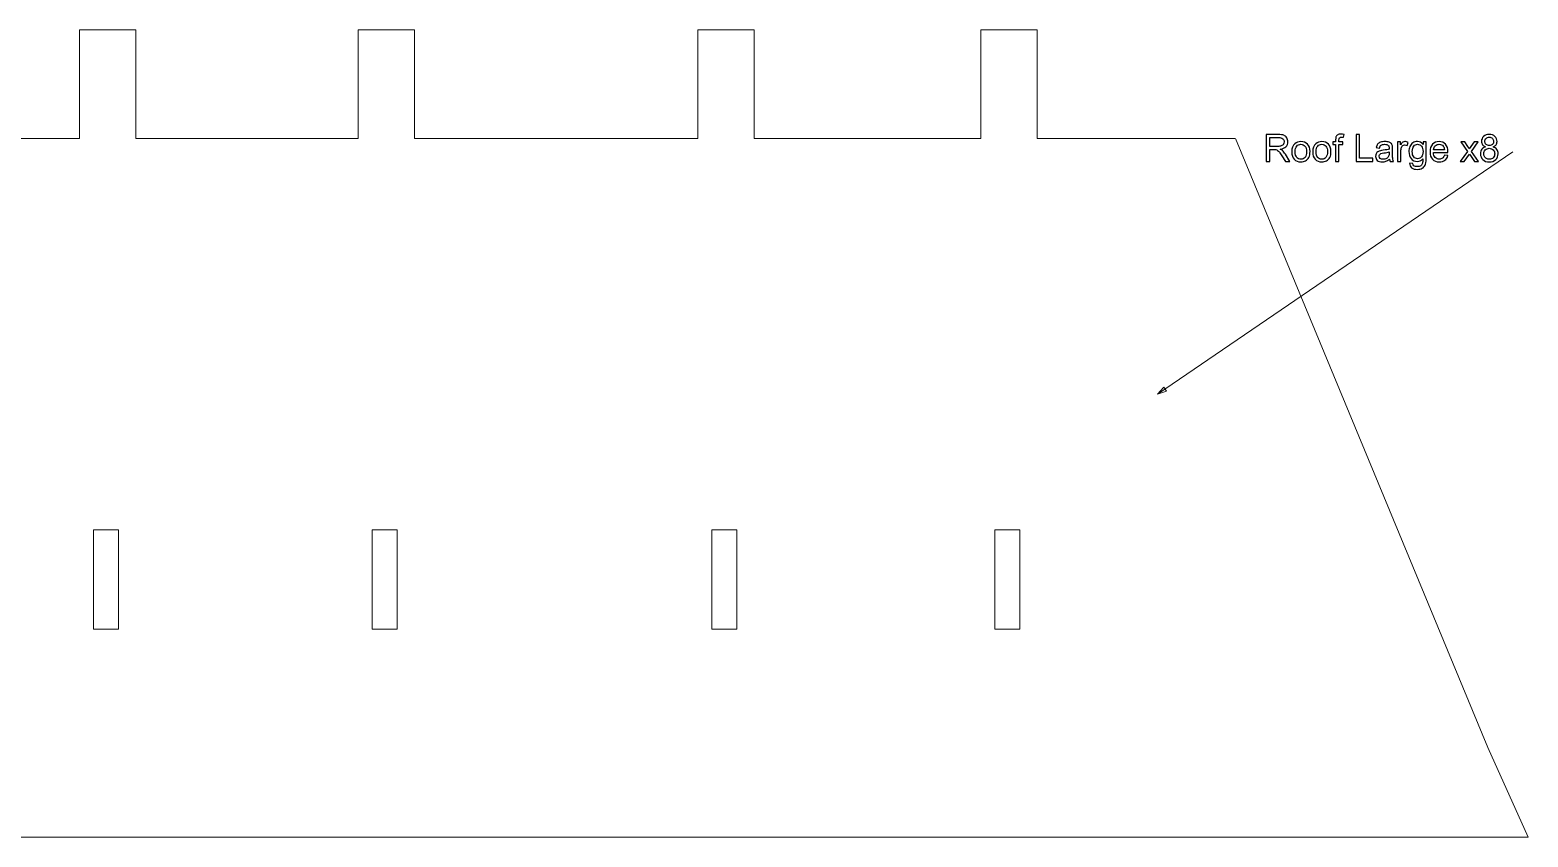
# Model space of a CAD drawing. Header units: inches. Extents: x -60.4 to -14.9, y -20.3 to 14.1.
# Drawn here: x -38.04 to -31.4, y -15.19 to -11.62 of the extents above; entities that cross this region are included whole.
import ezdxf

# ---------------------------------------------------------------- set-up
doc = ezdxf.new("R2010")
doc.units = ezdxf.units.IN
doc.header["$MEASUREMENT"] = 0
doc.layers.add('Master Desktop', color=7, linetype='Continuous', plot=False)

msp = doc.modelspace()

# ---------------------------------------------------------------- linework, layer by layer
at = {"layer": 'Master Desktop', "lineweight": 9}
for points, knots in [([(-37.8171, -12.0971), (-37.8171, -12.0971), (-37.8171, -11.6163), (-37.8171, -11.6163), (-37.8171, -11.6163), (-37.8171, -11.6163), (-37.5671, -11.6163), (-37.5671, -11.6163), (-37.5671, -11.6163), (-37.5671, -11.6163), (-37.5671, -12.0971), (-37.5671, -12.0971)], [0, 0, 0, 0, 0.25, 0.25, 0.25, 0.25, 0.5, 0.5, 0.5, 0.5, 1, 1, 1, 1]), ([(-36.5837, -12.0971), (-36.5837, -12.0971), (-36.5837, -11.6163), (-36.5837, -11.6163), (-36.5837, -11.6163), (-36.5837, -11.6163), (-36.3337, -11.6163), (-36.3337, -11.6163), (-36.3337, -11.6163), (-36.3337, -11.6163), (-36.3337, -12.0971), (-36.3337, -12.0971)], [0, 0, 0, 0, 0.25, 0.25, 0.25, 0.25, 0.5, 0.5, 0.5, 0.5, 1, 1, 1, 1]), ([(-35.0796, -12.0971), (-35.0796, -12.0971), (-35.0796, -11.6163), (-35.0796, -11.6163), (-35.0796, -11.6163), (-35.0796, -11.6163), (-34.8296, -11.6163), (-34.8296, -11.6163), (-34.8296, -11.6163), (-34.8296, -11.6163), (-34.8296, -12.0971), (-34.8296, -12.0971)], [0, 0, 0, 0, 0.25, 0.25, 0.25, 0.25, 0.5, 0.5, 0.5, 0.5, 1, 1, 1, 1]), ([(-33.8264, -12.097), (-33.8264, -12.097), (-33.8264, -11.6163), (-33.8264, -11.6163), (-33.8264, -11.6163), (-33.8264, -11.6163), (-33.5764, -11.6163), (-33.5764, -11.6163), (-33.5764, -11.6163), (-33.5764, -11.6163), (-33.5764, -12.097), (-33.5764, -12.097)], [0, 0, 0, 0, 0.25, 0.25, 0.25, 0.25, 0.5, 0.5, 0.5, 0.5, 1, 1, 1, 1]), ([(-37.8171, -12.0971), (-37.8171, -12.0971), (-38.7051, -12.0971), (-38.7051, -12.0971), (-38.7051, -12.0971), (-38.7051, -12.0971), (-39.8214, -14.7926), (-39.8214, -14.7926)], [0, 0, 0, 0, 0.333333, 0.333333, 0.333333, 0.333333, 1, 1, 1, 1]), ([(-39.9933, -15.1884), (-39.9933, -15.1884), (-31.4036, -15.1884), (-31.4036, -15.1884), (-31.4036, -15.1884), (-31.4036, -15.1884), (-31.582, -14.7926), (-31.582, -14.7926)], [0, 0, 0, 0, 0.333333, 0.333333, 0.333333, 0.333333, 1, 1, 1, 1])]:
    msp.add_open_spline(points, degree=3, knots=knots, dxfattribs=at)
for points in [[(-37.8171, -12.0971), (-37.8171, -12.0971), (-37.8171, -11.8871), (-37.8171, -11.8871)], [(-36.5837, -12.0972), (-36.5837, -12.0972), (-37.5671, -12.0971), (-37.5671, -12.0971)], [(-35.0796, -12.0972), (-35.0796, -12.0972), (-36.3337, -12.0972), (-36.3337, -12.0972)], [(-35.7016, -12.0972), (-35.7016, -12.0972), (-35.0796, -12.0971), (-35.0796, -12.0971)], [(-34.8296, -12.0971), (-34.8296, -12.0971), (-33.8264, -12.097), (-33.8264, -12.097)], [(-33.5764, -12.097), (-33.5764, -12.097), (-32.7016, -12.0969), (-32.7016, -12.0969)], [(-32.6982, -12.0972), (-32.6982, -12.0972), (-31.582, -14.7926), (-31.582, -14.7926)], [(-32.6982, -12.0972), (-32.6982, -12.0972), (-31.5821, -14.7926), (-31.5821, -14.7926)]]:
    msp.add_open_spline(points, degree=3, dxfattribs=at)
at = {"layer": 'Master Desktop', "color": 155}
for points, knots in [([(-32.5625, -12.1984), (-32.5625, -12.1984), (-32.5625, -12.0791), (-32.5625, -12.0791), (-32.5625, -12.0791), (-32.5625, -12.0791), (-32.5096, -12.0791), (-32.5096, -12.0791), (-32.5096, -12.0791), (-32.4989, -12.0791), (-32.4909, -12.0802), (-32.4853, -12.0823), (-32.4853, -12.0823), (-32.4798, -12.0844), (-32.4754, -12.0882), (-32.4721, -12.0936), (-32.4721, -12.0936), (-32.4688, -12.0991), (-32.4671, -12.1051), (-32.4671, -12.1116), (-32.4671, -12.1116), (-32.4671, -12.1201), (-32.4699, -12.1272), (-32.4754, -12.133), (-32.4754, -12.133), (-32.4808, -12.1388), (-32.4893, -12.1425), (-32.5007, -12.1441), (-32.5007, -12.1441), (-32.4965, -12.1461), (-32.4934, -12.1481), (-32.4912, -12.15), (-32.4912, -12.15), (-32.4866, -12.1543), (-32.4822, -12.1596), (-32.4781, -12.1659), (-32.4781, -12.1659), (-32.4781, -12.1659), (-32.4575, -12.1984), (-32.4575, -12.1984), (-32.4575, -12.1984), (-32.4575, -12.1984), (-32.4772, -12.1984), (-32.4772, -12.1984), (-32.4772, -12.1984), (-32.4772, -12.1984), (-32.493, -12.1736), (-32.493, -12.1736), (-32.493, -12.1736), (-32.4976, -12.1664), (-32.5014, -12.1609), (-32.5044, -12.1571), (-32.5044, -12.1571), (-32.5074, -12.1533), (-32.51, -12.1507), (-32.5124, -12.1491), (-32.5124, -12.1491), (-32.5147, -12.1476), (-32.5171, -12.1466), (-32.5196, -12.146), (-32.5196, -12.146), (-32.5214, -12.1456), (-32.5243, -12.1454), (-32.5284, -12.1454), (-32.5284, -12.1454), (-32.5284, -12.1454), (-32.5466, -12.1454), (-32.5466, -12.1454), (-32.5466, -12.1454), (-32.5466, -12.1454), (-32.5466, -12.1984), (-32.5466, -12.1984), (-32.5466, -12.1984), (-32.5466, -12.1984), (-32.5625, -12.1984), (-32.5625, -12.1984)], [0, 0, 0, 0, 0.05, 0.05, 0.05, 0.05, 0.1, 0.1, 0.1, 0.1, 0.15, 0.15, 0.15, 0.15, 0.2, 0.2, 0.2, 0.2, 0.25, 0.25, 0.25, 0.25, 0.3, 0.3, 0.3, 0.3, 0.35, 0.35, 0.35, 0.35, 0.4, 0.4, 0.4, 0.4, 0.45, 0.45, 0.45, 0.45, 0.5, 0.5, 0.5, 0.5, 0.55, 0.55, 0.55, 0.55, 0.6, 0.6, 0.6, 0.6, 0.65, 0.65, 0.65, 0.65, 0.7, 0.7, 0.7, 0.7, 0.75, 0.75, 0.75, 0.75, 0.8, 0.8, 0.8, 0.8, 0.85, 0.85, 0.85, 0.85, 0.9, 0.9, 0.9, 0.9, 1, 1, 1, 1]), ([(-32.5466, -12.1318), (-32.5466, -12.1318), (-32.5127, -12.1318), (-32.5127, -12.1318), (-32.5127, -12.1318), (-32.5055, -12.1318), (-32.4999, -12.131), (-32.4959, -12.1295), (-32.4959, -12.1295), (-32.4918, -12.128), (-32.4887, -12.1256), (-32.4866, -12.1223), (-32.4866, -12.1223), (-32.4845, -12.1191), (-32.4835, -12.1155), (-32.4835, -12.1116), (-32.4835, -12.1116), (-32.4835, -12.106), (-32.4855, -12.1013), (-32.4896, -12.0977), (-32.4896, -12.0977), (-32.4937, -12.0941), (-32.5001, -12.0923), (-32.5089, -12.0923), (-32.5089, -12.0923), (-32.5089, -12.0923), (-32.5466, -12.0923), (-32.5466, -12.0923), (-32.5466, -12.0923), (-32.5466, -12.0923), (-32.5466, -12.1318), (-32.5466, -12.1318)], [0, 0, 0, 0, 0.111111, 0.111111, 0.111111, 0.111111, 0.222222, 0.222222, 0.222222, 0.222222, 0.333333, 0.333333, 0.333333, 0.333333, 0.444444, 0.444444, 0.444444, 0.444444, 0.555556, 0.555556, 0.555556, 0.555556, 0.666667, 0.666667, 0.666667, 0.666667, 0.777778, 0.777778, 0.777778, 0.777778, 1, 1, 1, 1]), ([(-32.4498, -12.1552), (-32.4498, -12.1392), (-32.4453, -12.1274), (-32.4364, -12.1197), (-32.4364, -12.1197), (-32.429, -12.1133), (-32.4199, -12.1101), (-32.4092, -12.1101), (-32.4092, -12.1101), (-32.3974, -12.1101), (-32.3876, -12.114), (-32.3801, -12.1218), (-32.3801, -12.1218), (-32.3725, -12.1295), (-32.3688, -12.1403), (-32.3688, -12.1539), (-32.3688, -12.1539), (-32.3688, -12.1651), (-32.3704, -12.1738), (-32.3738, -12.1801), (-32.3738, -12.1801), (-32.3771, -12.1865), (-32.382, -12.1914), (-32.3884, -12.195), (-32.3884, -12.195), (-32.3947, -12.1985), (-32.4017, -12.2003), (-32.4092, -12.2003), (-32.4092, -12.2003), (-32.4213, -12.2003), (-32.4311, -12.1964), (-32.4386, -12.1886), (-32.4386, -12.1886), (-32.446, -12.1809), (-32.4498, -12.1697), (-32.4498, -12.1552)], [0, 0, 0, 0, 0.1, 0.1, 0.1, 0.1, 0.2, 0.2, 0.2, 0.2, 0.3, 0.3, 0.3, 0.3, 0.4, 0.4, 0.4, 0.4, 0.5, 0.5, 0.5, 0.5, 0.6, 0.6, 0.6, 0.6, 0.7, 0.7, 0.7, 0.7, 0.8, 0.8, 0.8, 0.8, 1, 1, 1, 1]), ([(-32.4348, -12.1552), (-32.4348, -12.1663), (-32.4324, -12.1745), (-32.4275, -12.18), (-32.4275, -12.18), (-32.4227, -12.1855), (-32.4166, -12.1883), (-32.4092, -12.1883), (-32.4092, -12.1883), (-32.4019, -12.1883), (-32.3959, -12.1855), (-32.391, -12.18), (-32.391, -12.18), (-32.3862, -12.1744), (-32.3838, -12.166), (-32.3838, -12.1547), (-32.3838, -12.1547), (-32.3838, -12.1441), (-32.3862, -12.136), (-32.3911, -12.1305), (-32.3911, -12.1305), (-32.3959, -12.125), (-32.402, -12.1223), (-32.4092, -12.1223), (-32.4092, -12.1223), (-32.4166, -12.1223), (-32.4227, -12.125), (-32.4275, -12.1304), (-32.4275, -12.1304), (-32.4324, -12.1359), (-32.4348, -12.1442), (-32.4348, -12.1552)], [0, 0, 0, 0, 0.111111, 0.111111, 0.111111, 0.111111, 0.222222, 0.222222, 0.222222, 0.222222, 0.333333, 0.333333, 0.333333, 0.333333, 0.444444, 0.444444, 0.444444, 0.444444, 0.555556, 0.555556, 0.555556, 0.555556, 0.666667, 0.666667, 0.666667, 0.666667, 0.777778, 0.777778, 0.777778, 0.777778, 1, 1, 1, 1]), ([(-32.3571, -12.1552), (-32.3571, -12.1392), (-32.3526, -12.1274), (-32.3437, -12.1197), (-32.3437, -12.1197), (-32.3363, -12.1133), (-32.3272, -12.1101), (-32.3165, -12.1101), (-32.3165, -12.1101), (-32.3047, -12.1101), (-32.2949, -12.114), (-32.2874, -12.1218), (-32.2874, -12.1218), (-32.2799, -12.1295), (-32.2761, -12.1403), (-32.2761, -12.1539), (-32.2761, -12.1539), (-32.2761, -12.1651), (-32.2777, -12.1738), (-32.2811, -12.1801), (-32.2811, -12.1801), (-32.2844, -12.1865), (-32.2893, -12.1914), (-32.2957, -12.195), (-32.2957, -12.195), (-32.302, -12.1985), (-32.309, -12.2003), (-32.3165, -12.2003), (-32.3165, -12.2003), (-32.3286, -12.2003), (-32.3384, -12.1964), (-32.3459, -12.1886), (-32.3459, -12.1886), (-32.3534, -12.1809), (-32.3571, -12.1697), (-32.3571, -12.1552)], [0, 0, 0, 0, 0.1, 0.1, 0.1, 0.1, 0.2, 0.2, 0.2, 0.2, 0.3, 0.3, 0.3, 0.3, 0.4, 0.4, 0.4, 0.4, 0.5, 0.5, 0.5, 0.5, 0.6, 0.6, 0.6, 0.6, 0.7, 0.7, 0.7, 0.7, 0.8, 0.8, 0.8, 0.8, 1, 1, 1, 1]), ([(-32.3421, -12.1552), (-32.3421, -12.1663), (-32.3397, -12.1745), (-32.3348, -12.18), (-32.3348, -12.18), (-32.33, -12.1855), (-32.3239, -12.1883), (-32.3165, -12.1883), (-32.3165, -12.1883), (-32.3092, -12.1883), (-32.3032, -12.1855), (-32.2983, -12.18), (-32.2983, -12.18), (-32.2935, -12.1744), (-32.2911, -12.166), (-32.2911, -12.1547), (-32.2911, -12.1547), (-32.2911, -12.1441), (-32.2935, -12.136), (-32.2984, -12.1305), (-32.2984, -12.1305), (-32.3032, -12.125), (-32.3093, -12.1223), (-32.3165, -12.1223), (-32.3165, -12.1223), (-32.3239, -12.1223), (-32.33, -12.125), (-32.3348, -12.1304), (-32.3348, -12.1304), (-32.3397, -12.1359), (-32.3421, -12.1442), (-32.3421, -12.1552)], [0, 0, 0, 0, 0.111111, 0.111111, 0.111111, 0.111111, 0.222222, 0.222222, 0.222222, 0.222222, 0.333333, 0.333333, 0.333333, 0.333333, 0.444444, 0.444444, 0.444444, 0.444444, 0.555556, 0.555556, 0.555556, 0.555556, 0.666667, 0.666667, 0.666667, 0.666667, 0.777778, 0.777778, 0.777778, 0.777778, 1, 1, 1, 1]), ([(-32.2554, -12.1984), (-32.2554, -12.1984), (-32.2554, -12.1233), (-32.2554, -12.1233), (-32.2554, -12.1233), (-32.2554, -12.1233), (-32.2684, -12.1233), (-32.2684, -12.1233), (-32.2684, -12.1233), (-32.2684, -12.1233), (-32.2684, -12.1119), (-32.2684, -12.1119), (-32.2684, -12.1119), (-32.2684, -12.1119), (-32.2554, -12.1119), (-32.2554, -12.1119), (-32.2554, -12.1119), (-32.2554, -12.1119), (-32.2554, -12.1028), (-32.2554, -12.1028), (-32.2554, -12.1028), (-32.2554, -12.0969), (-32.2549, -12.0926), (-32.2539, -12.0898), (-32.2539, -12.0898), (-32.2524, -12.0861), (-32.25, -12.083), (-32.2464, -12.0806), (-32.2464, -12.0806), (-32.2429, -12.0783), (-32.2379, -12.0771), (-32.2315, -12.0771), (-32.2315, -12.0771), (-32.2274, -12.0771), (-32.2229, -12.0776), (-32.2179, -12.0786), (-32.2179, -12.0786), (-32.2179, -12.0786), (-32.22, -12.0914), (-32.22, -12.0914), (-32.22, -12.0914), (-32.2231, -12.0909), (-32.226, -12.0906), (-32.2287, -12.0906), (-32.2287, -12.0906), (-32.2331, -12.0906), (-32.2363, -12.0915), (-32.2381, -12.0934), (-32.2381, -12.0934), (-32.24, -12.0953), (-32.2409, -12.0988), (-32.2409, -12.104), (-32.2409, -12.104), (-32.2409, -12.104), (-32.2409, -12.1119), (-32.2409, -12.1119), (-32.2409, -12.1119), (-32.2409, -12.1119), (-32.224, -12.1119), (-32.224, -12.1119), (-32.224, -12.1119), (-32.224, -12.1119), (-32.224, -12.1233), (-32.224, -12.1233), (-32.224, -12.1233), (-32.224, -12.1233), (-32.2407, -12.1233), (-32.2407, -12.1233), (-32.2407, -12.1233), (-32.2407, -12.1233), (-32.2407, -12.1984), (-32.2407, -12.1984), (-32.2407, -12.1984), (-32.2407, -12.1984), (-32.2554, -12.1984), (-32.2554, -12.1984)], [0, 0, 0, 0, 0.05, 0.05, 0.05, 0.05, 0.1, 0.1, 0.1, 0.1, 0.15, 0.15, 0.15, 0.15, 0.2, 0.2, 0.2, 0.2, 0.25, 0.25, 0.25, 0.25, 0.3, 0.3, 0.3, 0.3, 0.35, 0.35, 0.35, 0.35, 0.4, 0.4, 0.4, 0.4, 0.45, 0.45, 0.45, 0.45, 0.5, 0.5, 0.5, 0.5, 0.55, 0.55, 0.55, 0.55, 0.6, 0.6, 0.6, 0.6, 0.65, 0.65, 0.65, 0.65, 0.7, 0.7, 0.7, 0.7, 0.75, 0.75, 0.75, 0.75, 0.8, 0.8, 0.8, 0.8, 0.85, 0.85, 0.85, 0.85, 0.9, 0.9, 0.9, 0.9, 1, 1, 1, 1]), ([(-32.1651, -12.1984), (-32.1651, -12.1984), (-32.1651, -12.0791), (-32.1651, -12.0791), (-32.1651, -12.0791), (-32.1651, -12.0791), (-32.1493, -12.0791), (-32.1493, -12.0791), (-32.1493, -12.0791), (-32.1493, -12.0791), (-32.1493, -12.1844), (-32.1493, -12.1844), (-32.1493, -12.1844), (-32.1493, -12.1844), (-32.0906, -12.1844), (-32.0906, -12.1844), (-32.0906, -12.1844), (-32.0906, -12.1844), (-32.0906, -12.1984), (-32.0906, -12.1984), (-32.0906, -12.1984), (-32.0906, -12.1984), (-32.1651, -12.1984), (-32.1651, -12.1984)], [0, 0, 0, 0, 0.142857, 0.142857, 0.142857, 0.142857, 0.285714, 0.285714, 0.285714, 0.285714, 0.428571, 0.428571, 0.428571, 0.428571, 0.571429, 0.571429, 0.571429, 0.571429, 0.714286, 0.714286, 0.714286, 0.714286, 1, 1, 1, 1]), ([(-32.0171, -12.1876), (-32.0225, -12.1922), (-32.0278, -12.1955), (-32.0328, -12.1974), (-32.0328, -12.1974), (-32.0378, -12.1993), (-32.0432, -12.2003), (-32.049, -12.2003), (-32.049, -12.2003), (-32.0585, -12.2003), (-32.0658, -12.1979), (-32.0709, -12.1933), (-32.0709, -12.1933), (-32.076, -12.1887), (-32.0786, -12.1828), (-32.0786, -12.1756), (-32.0786, -12.1756), (-32.0786, -12.1714), (-32.0776, -12.1675), (-32.0757, -12.164), (-32.0757, -12.164), (-32.0737, -12.1605), (-32.0712, -12.1577), (-32.0681, -12.1556), (-32.0681, -12.1556), (-32.065, -12.1535), (-32.0615, -12.1519), (-32.0575, -12.1508), (-32.0575, -12.1508), (-32.0547, -12.1501), (-32.0503, -12.1493), (-32.0445, -12.1486), (-32.0445, -12.1486), (-32.0327, -12.1472), (-32.0239, -12.1455), (-32.0183, -12.1436), (-32.0183, -12.1436), (-32.0183, -12.1416), (-32.0182, -12.1403), (-32.0182, -12.1398), (-32.0182, -12.1398), (-32.0182, -12.1338), (-32.0196, -12.1296), (-32.0224, -12.1272), (-32.0224, -12.1272), (-32.0262, -12.1239), (-32.0317, -12.1223), (-32.0391, -12.1223), (-32.0391, -12.1223), (-32.046, -12.1223), (-32.0512, -12.1235), (-32.0544, -12.1259), (-32.0544, -12.1259), (-32.0577, -12.1283), (-32.0602, -12.1326), (-32.0617, -12.1388), (-32.0617, -12.1388), (-32.0617, -12.1388), (-32.0761, -12.1368), (-32.0761, -12.1368), (-32.0761, -12.1368), (-32.0748, -12.1306), (-32.0726, -12.1256), (-32.0696, -12.1219), (-32.0696, -12.1219), (-32.0666, -12.1181), (-32.0623, -12.1152), (-32.0566, -12.1131), (-32.0566, -12.1131), (-32.051, -12.1111), (-32.0444, -12.1101), (-32.037, -12.1101), (-32.037, -12.1101), (-32.0296, -12.1101), (-32.0235, -12.1109), (-32.0189, -12.1127), (-32.0189, -12.1127), (-32.0143, -12.1144), (-32.0109, -12.1166), (-32.0087, -12.1193), (-32.0087, -12.1193), (-32.0065, -12.1219), (-32.005, -12.1252), (-32.0041, -12.1293), (-32.0041, -12.1293), (-32.0037, -12.1318), (-32.0034, -12.1363), (-32.0034, -12.1427), (-32.0034, -12.1427), (-32.0034, -12.1427), (-32.0034, -12.1622), (-32.0034, -12.1622), (-32.0034, -12.1622), (-32.0034, -12.1758), (-32.0031, -12.1843), (-32.0025, -12.188), (-32.0025, -12.188), (-32.0019, -12.1916), (-32.0007, -12.1951), (-31.9989, -12.1984), (-31.9989, -12.1984), (-31.9989, -12.1984), (-32.0142, -12.1984), (-32.0142, -12.1984), (-32.0142, -12.1984), (-32.0157, -12.1953), (-32.0167, -12.1917), (-32.0171, -12.1876)], [0, 0, 0, 0, 0.035714, 0.035714, 0.035714, 0.035714, 0.071429, 0.071429, 0.071429, 0.071429, 0.107143, 0.107143, 0.107143, 0.107143, 0.142857, 0.142857, 0.142857, 0.142857, 0.178571, 0.178571, 0.178571, 0.178571, 0.214286, 0.214286, 0.214286, 0.214286, 0.25, 0.25, 0.25, 0.25, 0.285714, 0.285714, 0.285714, 0.285714, 0.321429, 0.321429, 0.321429, 0.321429, 0.357143, 0.357143, 0.357143, 0.357143, 0.392857, 0.392857, 0.392857, 0.392857, 0.428571, 0.428571, 0.428571, 0.428571, 0.464286, 0.464286, 0.464286, 0.464286, 0.5, 0.5, 0.5, 0.5, 0.535714, 0.535714, 0.535714, 0.535714, 0.571429, 0.571429, 0.571429, 0.571429, 0.607143, 0.607143, 0.607143, 0.607143, 0.642857, 0.642857, 0.642857, 0.642857, 0.678571, 0.678571, 0.678571, 0.678571, 0.714286, 0.714286, 0.714286, 0.714286, 0.75, 0.75, 0.75, 0.75, 0.785714, 0.785714, 0.785714, 0.785714, 0.821429, 0.821429, 0.821429, 0.821429, 0.857143, 0.857143, 0.857143, 0.857143, 0.892857, 0.892857, 0.892857, 0.892857, 0.928571, 0.928571, 0.928571, 0.928571, 1, 1, 1, 1]), ([(-31.981, -12.1984), (-31.981, -12.1984), (-31.981, -12.1119), (-31.981, -12.1119), (-31.981, -12.1119), (-31.981, -12.1119), (-31.9679, -12.1119), (-31.9679, -12.1119), (-31.9679, -12.1119), (-31.9679, -12.1119), (-31.9679, -12.1252), (-31.9679, -12.1252), (-31.9679, -12.1252), (-31.9645, -12.119), (-31.9614, -12.115), (-31.9585, -12.113), (-31.9585, -12.113), (-31.9557, -12.1111), (-31.9525, -12.1101), (-31.9491, -12.1101), (-31.9491, -12.1101), (-31.9442, -12.1101), (-31.9392, -12.1116), (-31.934, -12.1147), (-31.934, -12.1147), (-31.934, -12.1147), (-31.9393, -12.1283), (-31.9393, -12.1283), (-31.9393, -12.1283), (-31.9428, -12.1263), (-31.9464, -12.1253), (-31.9499, -12.1253), (-31.9499, -12.1253), (-31.9531, -12.1253), (-31.956, -12.1262), (-31.9585, -12.1281), (-31.9585, -12.1281), (-31.961, -12.1301), (-31.9629, -12.1327), (-31.9639, -12.1361), (-31.9639, -12.1361), (-31.9656, -12.1413), (-31.9664, -12.147), (-31.9664, -12.1532), (-31.9664, -12.1532), (-31.9664, -12.1532), (-31.9664, -12.1984), (-31.9664, -12.1984), (-31.9664, -12.1984), (-31.9664, -12.1984), (-31.981, -12.1984), (-31.981, -12.1984)], [0, 0, 0, 0, 0.071429, 0.071429, 0.071429, 0.071429, 0.142857, 0.142857, 0.142857, 0.142857, 0.214286, 0.214286, 0.214286, 0.214286, 0.285714, 0.285714, 0.285714, 0.285714, 0.357143, 0.357143, 0.357143, 0.357143, 0.428571, 0.428571, 0.428571, 0.428571, 0.5, 0.5, 0.5, 0.5, 0.571429, 0.571429, 0.571429, 0.571429, 0.642857, 0.642857, 0.642857, 0.642857, 0.714286, 0.714286, 0.714286, 0.714286, 0.785714, 0.785714, 0.785714, 0.785714, 0.857143, 0.857143, 0.857143, 0.857143, 1, 1, 1, 1]), ([(-31.9281, -12.2056), (-31.9281, -12.2056), (-31.9139, -12.2076), (-31.9139, -12.2076), (-31.9139, -12.2076), (-31.9133, -12.212), (-31.9117, -12.2152), (-31.9089, -12.2172), (-31.9089, -12.2172), (-31.9053, -12.2199), (-31.9003, -12.2213), (-31.894, -12.2213), (-31.894, -12.2213), (-31.8872, -12.2213), (-31.882, -12.2199), (-31.8783, -12.2172), (-31.8783, -12.2172), (-31.8746, -12.2145), (-31.8721, -12.2107), (-31.8708, -12.2058), (-31.8708, -12.2058), (-31.87, -12.2029), (-31.8697, -12.1966), (-31.8697, -12.1871), (-31.8697, -12.1871), (-31.8762, -12.1946), (-31.8841, -12.1984), (-31.8937, -12.1984), (-31.8937, -12.1984), (-31.9056, -12.1984), (-31.9148, -12.1941), (-31.9213, -12.1856), (-31.9213, -12.1856), (-31.9278, -12.177), (-31.9311, -12.1667), (-31.9311, -12.1548), (-31.9311, -12.1548), (-31.9311, -12.1465), (-31.9296, -12.1389), (-31.9266, -12.1319), (-31.9266, -12.1319), (-31.9236, -12.1249), (-31.9193, -12.1196), (-31.9136, -12.1158), (-31.9136, -12.1158), (-31.908, -12.112), (-31.9013, -12.1101), (-31.8936, -12.1101), (-31.8936, -12.1101), (-31.8834, -12.1101), (-31.875, -12.1143), (-31.8684, -12.1226), (-31.8684, -12.1226), (-31.8684, -12.1226), (-31.8684, -12.1119), (-31.8684, -12.1119), (-31.8684, -12.1119), (-31.8684, -12.1119), (-31.8549, -12.1119), (-31.8549, -12.1119), (-31.8549, -12.1119), (-31.8549, -12.1119), (-31.8549, -12.1866), (-31.8549, -12.1866), (-31.8549, -12.1866), (-31.8549, -12.2001), (-31.8563, -12.2096), (-31.859, -12.2152), (-31.859, -12.2152), (-31.8617, -12.2208), (-31.8661, -12.2253), (-31.872, -12.2285), (-31.872, -12.2285), (-31.878, -12.2318), (-31.8853, -12.2334), (-31.8939, -12.2334), (-31.8939, -12.2334), (-31.9042, -12.2334), (-31.9125, -12.2311), (-31.9189, -12.2265), (-31.9189, -12.2265), (-31.9252, -12.2219), (-31.9283, -12.2149), (-31.9281, -12.2056)], [0, 0, 0, 0, 0.045455, 0.045455, 0.045455, 0.045455, 0.090909, 0.090909, 0.090909, 0.090909, 0.136364, 0.136364, 0.136364, 0.136364, 0.181818, 0.181818, 0.181818, 0.181818, 0.227273, 0.227273, 0.227273, 0.227273, 0.272727, 0.272727, 0.272727, 0.272727, 0.318182, 0.318182, 0.318182, 0.318182, 0.363636, 0.363636, 0.363636, 0.363636, 0.409091, 0.409091, 0.409091, 0.409091, 0.454545, 0.454545, 0.454545, 0.454545, 0.5, 0.5, 0.5, 0.5, 0.545455, 0.545455, 0.545455, 0.545455, 0.590909, 0.590909, 0.590909, 0.590909, 0.636364, 0.636364, 0.636364, 0.636364, 0.681818, 0.681818, 0.681818, 0.681818, 0.727273, 0.727273, 0.727273, 0.727273, 0.772727, 0.772727, 0.772727, 0.772727, 0.818182, 0.818182, 0.818182, 0.818182, 0.863636, 0.863636, 0.863636, 0.863636, 0.909091, 0.909091, 0.909091, 0.909091, 1, 1, 1, 1]), ([(-31.9161, -12.1537), (-31.9161, -12.165), (-31.9138, -12.1733), (-31.9093, -12.1784), (-31.9093, -12.1784), (-31.9048, -12.1836), (-31.8992, -12.1863), (-31.8924, -12.1863), (-31.8924, -12.1863), (-31.8856, -12.1863), (-31.88, -12.1837), (-31.8754, -12.1785), (-31.8754, -12.1785), (-31.8709, -12.1733), (-31.8686, -12.1652), (-31.8686, -12.1542), (-31.8686, -12.1542), (-31.8686, -12.1436), (-31.8709, -12.1356), (-31.8756, -12.1303), (-31.8756, -12.1303), (-31.8803, -12.1249), (-31.886, -12.1223), (-31.8926, -12.1223), (-31.8926, -12.1223), (-31.8991, -12.1223), (-31.9047, -12.1249), (-31.9092, -12.1302), (-31.9092, -12.1302), (-31.9138, -12.1354), (-31.9161, -12.1433), (-31.9161, -12.1537)], [0, 0, 0, 0, 0.111111, 0.111111, 0.111111, 0.111111, 0.222222, 0.222222, 0.222222, 0.222222, 0.333333, 0.333333, 0.333333, 0.333333, 0.444444, 0.444444, 0.444444, 0.444444, 0.555556, 0.555556, 0.555556, 0.555556, 0.666667, 0.666667, 0.666667, 0.666667, 0.777778, 0.777778, 0.777778, 0.777778, 1, 1, 1, 1]), ([(-31.7737, -12.1704), (-31.7737, -12.1704), (-31.7585, -12.1724), (-31.7585, -12.1724), (-31.7585, -12.1724), (-31.7609, -12.1812), (-31.7653, -12.1881), (-31.7717, -12.1929), (-31.7717, -12.1929), (-31.7782, -12.1978), (-31.7864, -12.2003), (-31.7964, -12.2003), (-31.7964, -12.2003), (-31.8091, -12.2003), (-31.8191, -12.1964), (-31.8264, -12.1886), (-31.8264, -12.1886), (-31.8338, -12.1808), (-31.8375, -12.1699), (-31.8375, -12.1559), (-31.8375, -12.1559), (-31.8375, -12.1414), (-31.8338, -12.1301), (-31.8263, -12.1221), (-31.8263, -12.1221), (-31.8189, -12.1141), (-31.8092, -12.1101), (-31.7972, -12.1101), (-31.7972, -12.1101), (-31.7857, -12.1101), (-31.7763, -12.114), (-31.769, -12.1219), (-31.769, -12.1219), (-31.7617, -12.1297), (-31.758, -12.1408), (-31.758, -12.155), (-31.758, -12.155), (-31.758, -12.1559), (-31.7581, -12.1572), (-31.7581, -12.1589), (-31.7581, -12.1589), (-31.7581, -12.1589), (-31.8225, -12.1589), (-31.8225, -12.1589), (-31.8225, -12.1589), (-31.822, -12.1684), (-31.8193, -12.1757), (-31.8145, -12.1807), (-31.8145, -12.1807), (-31.8097, -12.1857), (-31.8036, -12.1883), (-31.7964, -12.1883), (-31.7964, -12.1883), (-31.7911, -12.1883), (-31.7865, -12.1868), (-31.7827, -12.184), (-31.7827, -12.184), (-31.7789, -12.1812), (-31.7759, -12.1766), (-31.7737, -12.1704)], [0, 0, 0, 0, 0.0625, 0.0625, 0.0625, 0.0625, 0.125, 0.125, 0.125, 0.125, 0.1875, 0.1875, 0.1875, 0.1875, 0.25, 0.25, 0.25, 0.25, 0.3125, 0.3125, 0.3125, 0.3125, 0.375, 0.375, 0.375, 0.375, 0.4375, 0.4375, 0.4375, 0.4375, 0.5, 0.5, 0.5, 0.5, 0.5625, 0.5625, 0.5625, 0.5625, 0.625, 0.625, 0.625, 0.625, 0.6875, 0.6875, 0.6875, 0.6875, 0.75, 0.75, 0.75, 0.75, 0.8125, 0.8125, 0.8125, 0.8125, 0.875, 0.875, 0.875, 0.875, 1, 1, 1, 1]), ([(-31.8217, -12.1469), (-31.8217, -12.1469), (-31.7735, -12.1469), (-31.7735, -12.1469), (-31.7735, -12.1469), (-31.7742, -12.1396), (-31.776, -12.1342), (-31.7791, -12.1306), (-31.7791, -12.1306), (-31.7837, -12.1249), (-31.7897, -12.1221), (-31.7972, -12.1221), (-31.7972, -12.1221), (-31.8039, -12.1221), (-31.8095, -12.1243), (-31.8141, -12.1288), (-31.8141, -12.1288), (-31.8187, -12.1333), (-31.8212, -12.1394), (-31.8217, -12.1469)], [0, 0, 0, 0, 0.166667, 0.166667, 0.166667, 0.166667, 0.333333, 0.333333, 0.333333, 0.333333, 0.5, 0.5, 0.5, 0.5, 0.666667, 0.666667, 0.666667, 0.666667, 1, 1, 1, 1]), ([(-31.7037, -12.1984), (-31.7037, -12.1984), (-31.6721, -12.1536), (-31.6721, -12.1536), (-31.6721, -12.1536), (-31.6721, -12.1536), (-31.7014, -12.1119), (-31.7014, -12.1119), (-31.7014, -12.1119), (-31.7014, -12.1119), (-31.6833, -12.1119), (-31.6833, -12.1119), (-31.6833, -12.1119), (-31.6833, -12.1119), (-31.6697, -12.1323), (-31.6697, -12.1323), (-31.6697, -12.1323), (-31.6671, -12.1362), (-31.6651, -12.1393), (-31.6637, -12.1417), (-31.6637, -12.1417), (-31.6612, -12.1383), (-31.6591, -12.1351), (-31.6571, -12.1323), (-31.6571, -12.1323), (-31.6571, -12.1323), (-31.6427, -12.1119), (-31.6427, -12.1119), (-31.6427, -12.1119), (-31.6427, -12.1119), (-31.6248, -12.1119), (-31.6248, -12.1119), (-31.6248, -12.1119), (-31.6248, -12.1119), (-31.6542, -12.1536), (-31.6542, -12.1536), (-31.6542, -12.1536), (-31.6542, -12.1536), (-31.6229, -12.1984), (-31.6229, -12.1984), (-31.6229, -12.1984), (-31.6229, -12.1984), (-31.6407, -12.1984), (-31.6407, -12.1984), (-31.6407, -12.1984), (-31.6407, -12.1984), (-31.6586, -12.1718), (-31.6586, -12.1718), (-31.6586, -12.1718), (-31.6586, -12.1718), (-31.6627, -12.1653), (-31.6627, -12.1653), (-31.6627, -12.1653), (-31.6627, -12.1653), (-31.6858, -12.1984), (-31.6858, -12.1984), (-31.6858, -12.1984), (-31.6858, -12.1984), (-31.7037, -12.1984), (-31.7037, -12.1984)], [0, 0, 0, 0, 0.0625, 0.0625, 0.0625, 0.0625, 0.125, 0.125, 0.125, 0.125, 0.1875, 0.1875, 0.1875, 0.1875, 0.25, 0.25, 0.25, 0.25, 0.3125, 0.3125, 0.3125, 0.3125, 0.375, 0.375, 0.375, 0.375, 0.4375, 0.4375, 0.4375, 0.4375, 0.5, 0.5, 0.5, 0.5, 0.5625, 0.5625, 0.5625, 0.5625, 0.625, 0.625, 0.625, 0.625, 0.6875, 0.6875, 0.6875, 0.6875, 0.75, 0.75, 0.75, 0.75, 0.8125, 0.8125, 0.8125, 0.8125, 0.875, 0.875, 0.875, 0.875, 1, 1, 1, 1]), ([(-31.5918, -12.1337), (-31.5979, -12.1315), (-31.6024, -12.1283), (-31.6053, -12.1242), (-31.6053, -12.1242), (-31.6082, -12.1201), (-31.6097, -12.1151), (-31.6097, -12.1094), (-31.6097, -12.1094), (-31.6097, -12.1007), (-31.6066, -12.0934), (-31.6004, -12.0875), (-31.6004, -12.0875), (-31.5941, -12.0816), (-31.5858, -12.0786), (-31.5755, -12.0786), (-31.5755, -12.0786), (-31.5651, -12.0786), (-31.5567, -12.0816), (-31.5504, -12.0877), (-31.5504, -12.0877), (-31.544, -12.0937), (-31.5409, -12.1011), (-31.5409, -12.1098), (-31.5409, -12.1098), (-31.5409, -12.1153), (-31.5423, -12.1201), (-31.5452, -12.1242), (-31.5452, -12.1242), (-31.5481, -12.1283), (-31.5525, -12.1315), (-31.5584, -12.1337), (-31.5584, -12.1337), (-31.5511, -12.1361), (-31.5456, -12.1399), (-31.5417, -12.1453), (-31.5417, -12.1453), (-31.5379, -12.1506), (-31.536, -12.1569), (-31.536, -12.1643), (-31.536, -12.1643), (-31.536, -12.1745), (-31.5396, -12.1831), (-31.5468, -12.19), (-31.5468, -12.19), (-31.5541, -12.1969), (-31.5635, -12.2004), (-31.5753, -12.2004), (-31.5753, -12.2004), (-31.587, -12.2004), (-31.5965, -12.1969), (-31.6037, -12.19), (-31.6037, -12.19), (-31.6109, -12.183), (-31.6145, -12.1743), (-31.6145, -12.1639), (-31.6145, -12.1639), (-31.6145, -12.1561), (-31.6125, -12.1496), (-31.6086, -12.1444), (-31.6086, -12.1444), (-31.6047, -12.1392), (-31.599, -12.1356), (-31.5918, -12.1337)], [0, 0, 0, 0, 0.058824, 0.058824, 0.058824, 0.058824, 0.117647, 0.117647, 0.117647, 0.117647, 0.176471, 0.176471, 0.176471, 0.176471, 0.235294, 0.235294, 0.235294, 0.235294, 0.294118, 0.294118, 0.294118, 0.294118, 0.352941, 0.352941, 0.352941, 0.352941, 0.411765, 0.411765, 0.411765, 0.411765, 0.470588, 0.470588, 0.470588, 0.470588, 0.529412, 0.529412, 0.529412, 0.529412, 0.588235, 0.588235, 0.588235, 0.588235, 0.647059, 0.647059, 0.647059, 0.647059, 0.705882, 0.705882, 0.705882, 0.705882, 0.764706, 0.764706, 0.764706, 0.764706, 0.823529, 0.823529, 0.823529, 0.823529, 0.882353, 0.882353, 0.882353, 0.882353, 1, 1, 1, 1]), ([(-31.5947, -12.1088), (-31.5947, -12.1145), (-31.5929, -12.1191), (-31.5893, -12.1227), (-31.5893, -12.1227), (-31.5857, -12.1263), (-31.581, -12.1281), (-31.5751, -12.1281), (-31.5751, -12.1281), (-31.5694, -12.1281), (-31.5648, -12.1263), (-31.5612, -12.1228), (-31.5612, -12.1228), (-31.5576, -12.1192), (-31.5559, -12.1148), (-31.5559, -12.1097), (-31.5559, -12.1097), (-31.5559, -12.1043), (-31.5577, -12.0998), (-31.5614, -12.0961), (-31.5614, -12.0961), (-31.5651, -12.0924), (-31.5697, -12.0906), (-31.5753, -12.0906), (-31.5753, -12.0906), (-31.5809, -12.0906), (-31.5855, -12.0924), (-31.5892, -12.096), (-31.5892, -12.096), (-31.5929, -12.0996), (-31.5947, -12.1038), (-31.5947, -12.1088)], [0, 0, 0, 0, 0.111111, 0.111111, 0.111111, 0.111111, 0.222222, 0.222222, 0.222222, 0.222222, 0.333333, 0.333333, 0.333333, 0.333333, 0.444444, 0.444444, 0.444444, 0.444444, 0.555556, 0.555556, 0.555556, 0.555556, 0.666667, 0.666667, 0.666667, 0.666667, 0.777778, 0.777778, 0.777778, 0.777778, 1, 1, 1, 1]), ([(-32.0182, -12.1551), (-32.0236, -12.1573), (-32.0316, -12.1591), (-32.0422, -12.1606), (-32.0422, -12.1606), (-32.0483, -12.1614), (-32.0526, -12.1624), (-32.0551, -12.1635), (-32.0551, -12.1635), (-32.0576, -12.1646), (-32.0595, -12.1662), (-32.0609, -12.1682), (-32.0609, -12.1682), (-32.0622, -12.1703), (-32.0629, -12.1726), (-32.0629, -12.1752), (-32.0629, -12.1752), (-32.0629, -12.179), (-32.0614, -12.1823), (-32.0585, -12.1849), (-32.0585, -12.1849), (-32.0555, -12.1874), (-32.0512, -12.1888), (-32.0455, -12.1888), (-32.0455, -12.1888), (-32.0398, -12.1888), (-32.0348, -12.1875), (-32.0304, -12.1851), (-32.0304, -12.1851), (-32.026, -12.1826), (-32.0227, -12.1793), (-32.0207, -12.175), (-32.0207, -12.175), (-32.0191, -12.1717), (-32.0183, -12.1668), (-32.0183, -12.1604), (-32.0183, -12.1604), (-32.0183, -12.1604), (-32.0182, -12.1551), (-32.0182, -12.1551)], [0, 0, 0, 0, 0.090909, 0.090909, 0.090909, 0.090909, 0.181818, 0.181818, 0.181818, 0.181818, 0.272727, 0.272727, 0.272727, 0.272727, 0.363636, 0.363636, 0.363636, 0.363636, 0.454545, 0.454545, 0.454545, 0.454545, 0.545455, 0.545455, 0.545455, 0.545455, 0.636364, 0.636364, 0.636364, 0.636364, 0.727273, 0.727273, 0.727273, 0.727273, 0.818182, 0.818182, 0.818182, 0.818182, 1, 1, 1, 1]), ([(-31.5995, -12.164), (-31.5995, -12.1682), (-31.5985, -12.1722), (-31.5966, -12.1761), (-31.5966, -12.1761), (-31.5947, -12.18), (-31.5917, -12.1831), (-31.5878, -12.1852), (-31.5878, -12.1852), (-31.5839, -12.1873), (-31.5796, -12.1884), (-31.5752, -12.1884), (-31.5752, -12.1884), (-31.5681, -12.1884), (-31.5623, -12.1862), (-31.5578, -12.1817), (-31.5578, -12.1817), (-31.5533, -12.1772), (-31.551, -12.1714), (-31.551, -12.1645), (-31.551, -12.1645), (-31.551, -12.1574), (-31.5534, -12.1516), (-31.558, -12.147), (-31.558, -12.147), (-31.5627, -12.1424), (-31.5685, -12.1401), (-31.5756, -12.1401), (-31.5756, -12.1401), (-31.5826, -12.1401), (-31.5883, -12.1424), (-31.5928, -12.1469), (-31.5928, -12.1469), (-31.5973, -12.1515), (-31.5995, -12.1572), (-31.5995, -12.164)], [0, 0, 0, 0, 0.1, 0.1, 0.1, 0.1, 0.2, 0.2, 0.2, 0.2, 0.3, 0.3, 0.3, 0.3, 0.4, 0.4, 0.4, 0.4, 0.5, 0.5, 0.5, 0.5, 0.6, 0.6, 0.6, 0.6, 0.7, 0.7, 0.7, 0.7, 0.8, 0.8, 0.8, 0.8, 1, 1, 1, 1])]:
    msp.add_open_spline(points, degree=3, knots=knots, dxfattribs=at)
at = {"layer": 'Master Desktop', "color": 155, "lineweight": 9}
for points, knots in [([(-33.0434, -13.2282), (-33.0434, -13.2282), (-31.4704, -12.1553), (-31.4704, -12.1553), (-31.4704, -12.1553), (-31.4704, -12.1553), (-31.4704, -12.1553), (-31.4704, -12.1553)], [0, 0, 0, 0, 0.333333, 0.333333, 0.333333, 0.333333, 1, 1, 1, 1]), ([(-33.0043, -13.2145), (-33.0043, -13.2145), (-33.0434, -13.2282), (-33.0434, -13.2282), (-33.0434, -13.2282), (-33.0434, -13.2282), (-33.0164, -13.1968), (-33.0164, -13.1968), (-33.0164, -13.1968), (-33.0164, -13.1968), (-33.0043, -13.2145), (-33.0043, -13.2145)], [0, 0, 0, 0, 0.25, 0.25, 0.25, 0.25, 0.5, 0.5, 0.5, 0.5, 1, 1, 1, 1])]:
    msp.add_open_spline(points, degree=3, knots=knots, dxfattribs=at)
at = {"layer": 'Master Desktop', "color": 5, "lineweight": 9}
for points in [[(-37.6445, -13.8286), (-37.6445, -13.8286), (-37.7545, -13.8286), (-37.7545, -13.8286), (-37.7545, -13.8286), (-37.7545, -13.8286), (-37.7545, -14.2687), (-37.7545, -14.2687), (-37.7545, -14.2687), (-37.7545, -14.2687), (-37.6445, -14.2687), (-37.6445, -14.2687), (-37.6445, -14.2687), (-37.6445, -14.2687), (-37.6445, -13.8286), (-37.6445, -13.8286)], [(-36.4112, -13.8286), (-36.4112, -13.8286), (-36.5212, -13.8286), (-36.5212, -13.8286), (-36.5212, -13.8286), (-36.5212, -13.8286), (-36.5212, -14.2687), (-36.5212, -14.2687), (-36.5212, -14.2687), (-36.5212, -14.2687), (-36.4112, -14.2687), (-36.4112, -14.2687), (-36.4112, -14.2687), (-36.4112, -14.2687), (-36.4112, -13.8286), (-36.4112, -13.8286)], [(-34.907, -13.8286), (-34.907, -13.8286), (-35.017, -13.8286), (-35.017, -13.8286), (-35.017, -13.8286), (-35.017, -13.8286), (-35.017, -14.2687), (-35.017, -14.2687), (-35.017, -14.2687), (-35.017, -14.2687), (-34.907, -14.2687), (-34.907, -14.2687), (-34.907, -14.2687), (-34.907, -14.2687), (-34.907, -13.8286), (-34.907, -13.8286)], [(-33.6539, -13.8286), (-33.6539, -13.8286), (-33.7639, -13.8286), (-33.7639, -13.8286), (-33.7639, -13.8286), (-33.7639, -13.8286), (-33.7639, -14.2687), (-33.7639, -14.2687), (-33.7639, -14.2687), (-33.7639, -14.2687), (-33.6539, -14.2687), (-33.6539, -14.2687), (-33.6539, -14.2687), (-33.6539, -14.2687), (-33.6539, -13.8286), (-33.6539, -13.8286)]]:
    msp.add_open_spline(points, degree=3, knots=[0, 0, 0, 0, 0.2, 0.2, 0.2, 0.2, 0.4, 0.4, 0.4, 0.4, 0.6, 0.6, 0.6, 0.6, 1, 1, 1, 1], dxfattribs=at)

doc.saveas('drawing.dxf')
